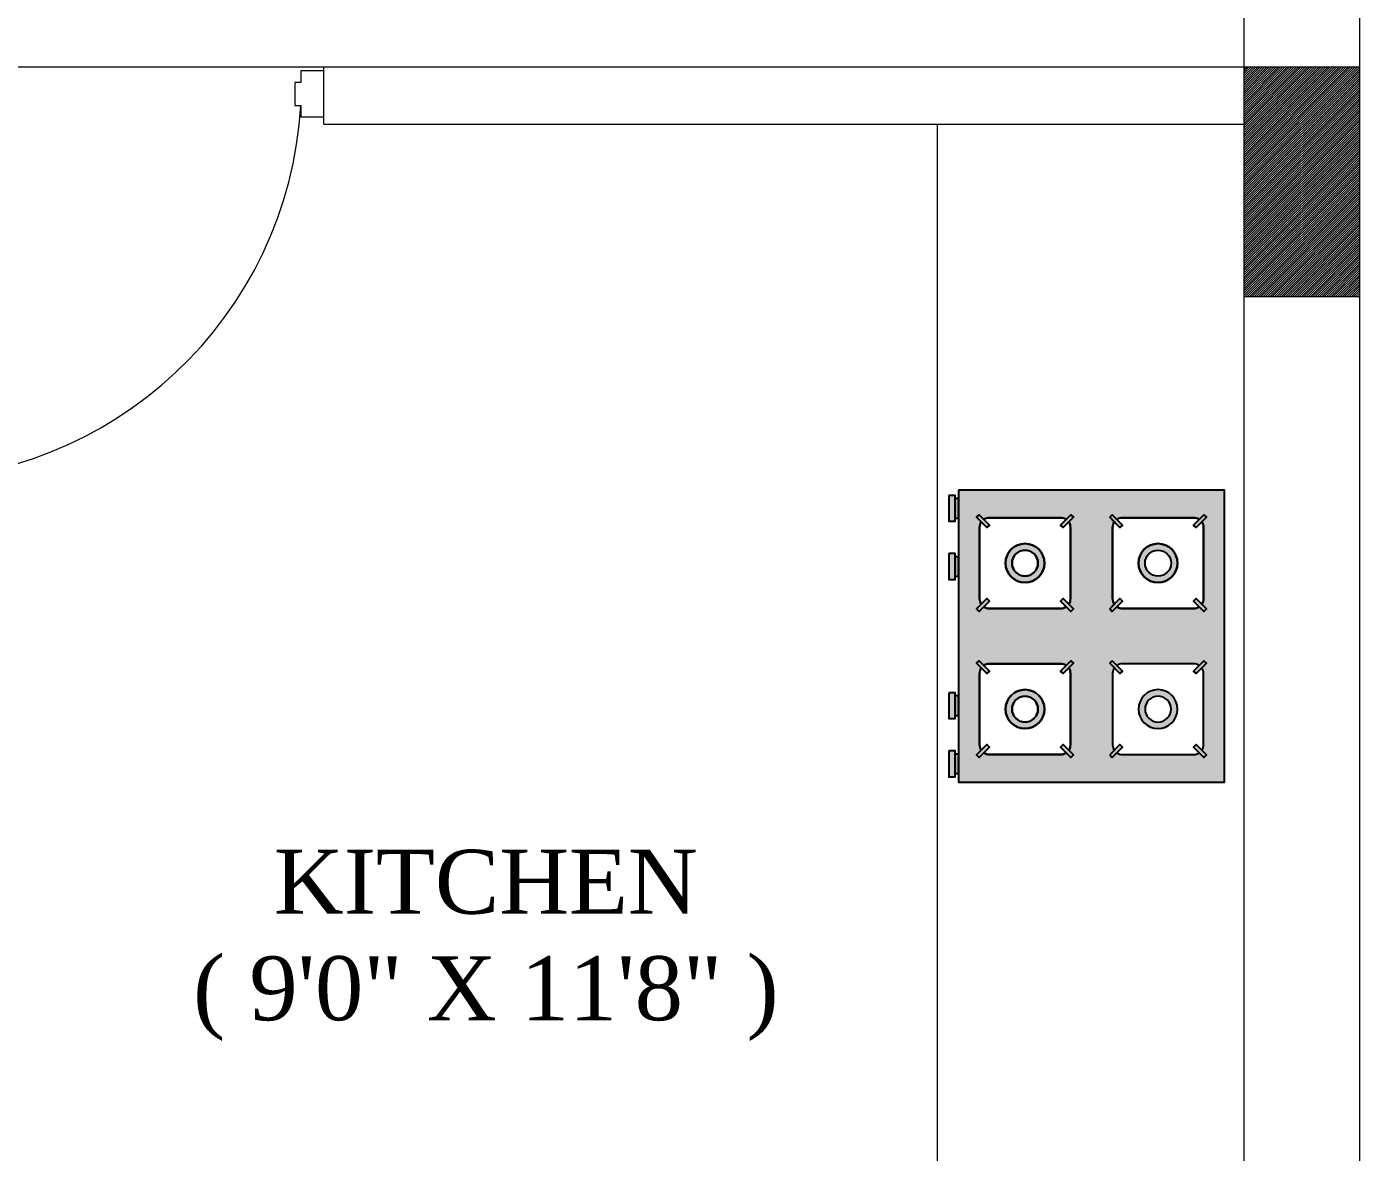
# Model space of a CAD drawing. Header units: inches. Extents: x 1245525 to 1246078, y 695303 to 695971.
# Drawn here: x 1245801.7 to 1245905.9, y 695494 to 695582 of the extents above; entities that cross this region are included whole.
import ezdxf

# ---------------------------------------------------------------- set-up
doc = ezdxf.new("R2010")
doc.units = ezdxf.units.IN
doc.header["$LTSCALE"] = 5
doc.header["$MEASUREMENT"] = 0
doc.layers.get('0').update_dxf_attribs({"lineweight": 18})
doc.layers.add('FACILITATION', color=44, linetype='Continuous')
doc.layers.add('OPEN', color=5, linetype='Continuous', lineweight=15)
doc.styles.add('text1', font='TEMPSITC.TTF', dxfattribs={"height": 7})

# ---------------------------------------------------------------- blocks, each defined once
blk = doc.blocks.new('D1')
for p, q in [((-3.249999999999943, 2.999999999999773), (-3.249999999999943, 35.5570181005246)), ((-3.249999999999943, 35.5570181005246), (-2.249999999999929, 35.55701810052454)), ((-2.249999999999943, 3), (-2.249999999999929, 35.55701810052454)), ((-2.249999999999943, 3), (-3.249999999999943, 2.999999999999773)), ((-2.249999999999943, 3), (-1.999999999999943, 3))]:
    blk.add_line(p, q)
for points in [[(-38.00000000000006, 3), (-38.00000000000006, 4), (-40, 4), (-40, 0), (-38.00000000000006, 0), (-38.00000000000006, 1), (-37.5, 1), (-37.5, 3)], [(-1.999999999999943, 3), (-1.999999999999943, 4), (0, 4), (0, 0), (-1.999999999999943, 0), (-1.999999999999943, 1), (-2.5, 1), (-2.5, 3)]]:
    blk.add_lwpolyline(points, close=True)
blk.add_arc((-3.5, 0.9999999999997726), 34.55792239125502, 89.58550546941146, 176.6822188316648)
blk = doc.blocks.new('stove')
at = {"layer": 'FACILITATION'}
h = blk.add_hatch(color=254, dxfattribs=at)
h.set_gradient(color1=(214, 214, 194), color2=(230, 233, 255), tint=1, name='HEMISPHERICAL')
h.paths.add_polyline_path([(-98.75932192417845, 288.9210293637043), (-99.27963144798791, 288.9210293637044), (-99.27963144798791, 288.3499579351329), (-98.75932192417845, 288.3499579351329)])
h.paths.add_polyline_path([(-98.88939930513088, 288.581559125609), (-98.81960168608306, 288.581559125609, -0.1505895958102702), (-98.80888686346756, 288.57825716468), (-98.7998181443748, 288.5873258837729), (-98.79479921363368, 288.5823069530318), (-98.80386793272622, 288.5732382339391, -0.1505895958027453), (-98.80056597179738, 288.5625234113239), (-98.80056597179738, 288.4927257922758), (-98.80056597179738, 288.4229281732282, -0.1505895958103899), (-98.80386793272622, 288.4122133506127), (-98.7947992136337, 288.4031446315197), (-98.79981814437478, 288.3981257007788), (-98.80888686346756, 288.4071944198716, -0.150589595808177), (-98.8196016860829, 288.4038924589426), (-98.88939930513088, 288.4038924589426), (-98.95919692417844, 288.4038924589426, -0.1505895958102786), (-98.96991174679371, 288.4071944198716), (-98.97898046588669, 288.3981257007788), (-98.98399939662755, 288.4031446315198), (-98.97493067753483, 288.4122133506127, -0.1505895958134338), (-98.97823263846414, 288.4229281732285), (-98.97823263846414, 288.4927257922758), (-98.97823263846414, 288.5625234113234, -0.1505895958103899), (-98.97493067753483, 288.5732382339391), (-98.98399939662758, 288.5823069530318), (-98.97898046588669, 288.587325883773), (-98.96991174679371, 288.57825716468, -0.1505895958096977), (-98.95919692417849, 288.581559125609)], flags=16)
h.paths.add_polyline_path([(-98.95919692417844, 288.6894281732282, -0.1505895958126578), (-98.96991174679385, 288.6927301341574), (-98.97898046588674, 288.6836614150645), (-98.9839993966276, 288.6886803458054), (-98.97493067753473, 288.6977490648983, -0.150589595816136), (-98.97823263846414, 288.7084638875142), (-98.97823263846414, 288.7782615065615), (-98.97823263846414, 288.848059125609, -0.1505895958103836), (-98.97493067753483, 288.8587739482248), (-98.98399939662758, 288.8678426673175), (-98.97898046588669, 288.8728615980586), (-98.96991174679373, 288.8637928789657, -0.1505895958096977), (-98.9591969241785, 288.8670948398947), (-98.88939930513088, 288.8670948398947), (-98.81960168608306, 288.8670948398947, -0.1505895958104694), (-98.80888686346755, 288.8637928789657), (-98.79981814437487, 288.8728615980586), (-98.7947992136337, 288.8678426673175), (-98.80386793272626, 288.8587739482248, -0.1505895958029217), (-98.80056597179738, 288.8480591256097), (-98.80056597179738, 288.7782615065615), (-98.80056597179738, 288.7084638875139, -0.1505895958139669), (-98.80386793272635, 288.6977490648982), (-98.79479921363371, 288.6886803458054), (-98.79981814437481, 288.6836614150646), (-98.80888686346741, 288.6927301341573, -0.1505895958095512), (-98.81960168608283, 288.6894281732282), (-98.88939930513088, 288.6894281732282)], flags=16)
h.paths.add_polyline_path([(-98.95879868634633, 288.5671441042326), (-98.9638176170872, 288.5621251734915), (-98.98399939662761, 288.5823069530319), (-98.97898046588674, 288.587325883773)], flags=16)
h.paths.add_polyline_path([(-98.88939930513088, 288.5307972208471, -0.4142135623731839), (-98.85132787655928, 288.4927257922758, -0.4142135623731839), (-98.88939930513088, 288.4546543637044, -0.414213562373184), (-98.92747073370224, 288.4927257922758, -0.414213562373184)], flags=0)
h.paths.add_polyline_path([(-98.92747073370224, 288.7782615065615, -0.414213562373184), (-98.88939930513088, 288.8163329351328, -0.4142135623730951), (-98.85132787655928, 288.7782615065615, -0.4142135623731839), (-98.88939930513088, 288.7401900779901, -0.414213562373095)], flags=0)
h.paths.add_polyline_path([(-98.86401835274981, 288.4927257922758, -0.4142135623730951), (-98.88939930513088, 288.4673448398947, -0.4142135623732282), (-98.91478025751171, 288.4927257922758, -0.4142135623730951), (-98.88939930513088, 288.5181067446566, -0.4142135623732283)], flags=0)
h.paths.add_polyline_path([(-98.91478025751171, 288.7782615065615, -0.4142135623732283), (-98.88939930513088, 288.8036424589425, -0.4142135623730951), (-98.86401835274981, 288.7782615065615, -0.4142135623732283), (-98.88939930513088, 288.7528805541806, -0.4142135623730949)], flags=0)
h.paths.add_polyline_path([(-98.8199999239152, 288.5671441042325), (-98.79981814437484, 288.5873258837731), (-98.79479921363367, 288.5823069530318), (-98.81498099317385, 288.5621251734915)], flags=16)
h.paths.add_polyline_path([(-99.05495397553824, 288.5823069530319), (-99.06402269463106, 288.5732382339391, -0.15058959581038), (-99.06072073370224, 288.5625234113234), (-99.06072073370224, 288.4927257922758), (-99.06072073370224, 288.4229281732282, -0.1505895958103836), (-99.06402269463106, 288.4122133506127), (-99.05495397553834, 288.4031446315198), (-99.05997290627968, 288.3981257007788), (-99.0690416253722, 288.4071944198716, -0.1505895958102703), (-99.07975644798792, 288.4038924589426), (-99.1495540670355, 288.4038924589426), (-99.21935168608307, 288.4038924589426, -0.1505895958102786), (-99.23006650869833, 288.4071944198716), (-99.23913522779155, 288.3981257007788), (-99.24415415853245, 288.4031446315198), (-99.23508543943969, 288.4122133506127, -0.15058959581038), (-99.23838740036898, 288.4229281732282), (-99.23838740036898, 288.4927257922758), (-99.23838740036898, 288.5625234113234, -0.1505895958103835), (-99.23508543943969, 288.5732382339391), (-99.24415415853244, 288.5823069530318), (-99.23913522779154, 288.587325883773), (-99.23006650869833, 288.57825716468, -0.1505895958102702), (-99.21935168608307, 288.581559125609), (-99.1495540670355, 288.581559125609), (-99.07975644798792, 288.581559125609, -0.1505895958102786), (-99.0690416253722, 288.57825716468), (-99.05997290627921, 288.587325883773)], flags=16)
h.paths.add_polyline_path([(-99.05495397553833, 288.5823069530318), (-99.0751357550787, 288.5621251734916), (-99.08015468581983, 288.5671441042326), (-99.0599729062797, 288.587325883773)], flags=0)
h.paths.add_polyline_path([(-99.0549539755383, 288.6886803458055), (-99.05997290627967, 288.6836614150645), (-99.0690416253722, 288.6927301341573, -0.1505895958102703), (-99.07975644798792, 288.6894281732282), (-99.1495540670355, 288.6894281732282), (-99.21935168608307, 288.6894281732282, -0.1505895958102703), (-99.23006650869833, 288.6927301341573), (-99.23913522779155, 288.6836614150645), (-99.24415415853247, 288.6886803458054), (-99.23508543943969, 288.6977490648984, -0.15058959581038), (-99.23838740036898, 288.7084638875139), (-99.23838740036898, 288.7782615065615), (-99.23838740036898, 288.848059125609, -0.1505895958104814), (-99.23508543943969, 288.8587739482248), (-99.24415415853241, 288.8678426673175), (-99.23913522779152, 288.8728615980586), (-99.23006650869833, 288.8637928789657, -0.1505895958102766), (-99.21935168608307, 288.8670948398947), (-99.1495540670355, 288.8670948398947), (-99.07975644798792, 288.8670948398947, -0.1505895958102786), (-99.0690416253722, 288.8637928789657), (-99.05997290627967, 288.8728615980587), (-99.05495397553831, 288.8678426673175), (-99.06402269463106, 288.8587739482248, -0.15058959581038), (-99.06072073370224, 288.848059125609), (-99.06072073370224, 288.7782615065615), (-99.06072073370224, 288.7084638875139, -0.1505895958103899), (-99.06402269463106, 288.6977490648984)], flags=16)
h.paths.add_polyline_path([(-99.0549539755383, 288.6886803458055), (-99.05997290627964, 288.6836614150645), (-99.08015468581961, 288.7038431946049), (-99.0751357550787, 288.7088621253458)], flags=0)
h.paths.add_polyline_path([(-98.96381761708722, 288.4233264110601), (-98.9587986863463, 288.4183074803192), (-98.97898046588672, 288.3981257007788), (-98.98399939662758, 288.4031446315197)], flags=0)
h.paths.add_polyline_path([(-99.11148263846412, 288.4927257922758, -0.414213562373184), (-99.1495540670355, 288.4546543637044, -0.414213562373184), (-99.18762549560685, 288.4927257922758, -0.4142135623731835), (-99.1495540670355, 288.5307972208471, -0.414213562373184)], flags=0)
h.paths.add_polyline_path([(-99.1495540670355, 288.7401900779901, -0.414213562373184), (-99.18762549560685, 288.7782615065615, -0.4142135623731835), (-99.1495540670355, 288.8163329351328, -0.414213562373184), (-99.11148263846412, 288.7782615065615, -0.414213562373184)], flags=0)
h.paths.add_polyline_path([(-98.81498099317378, 288.42332641106), (-98.7947992136337, 288.4031446315198), (-98.79981814437483, 288.3981257007788), (-98.81999992391518, 288.4183074803192)], flags=0)
h.paths.add_polyline_path([(-99.12417311465467, 288.4927257922758, -0.4142135623732283), (-99.1495540670355, 288.4673448398947, -0.4142135623732284), (-99.17493501941655, 288.4927257922758, -0.4142135623732282), (-99.1495540670355, 288.5181067446566, -0.4142135623732283)], flags=0)
h.paths.add_polyline_path([(-99.1495540670355, 288.7528805541806, -0.4142135623732283), (-99.17493501941655, 288.7782615065615, -0.4142135623732282), (-99.1495540670355, 288.8036424589425, -0.4142135623732283), (-99.12417311465467, 288.7782615065615, -0.4142135623732283)], flags=0)
h.paths.add_polyline_path([(-99.07513575507868, 288.4233264110601), (-99.05495397553831, 288.4031446315198), (-99.05997290627967, 288.3981257007789), (-99.08015468581956, 288.4183074803192)], flags=0)
h.paths.add_polyline_path([(-99.07513575507878, 288.8476608877772), (-99.08015468581955, 288.8526798185183), (-99.05997290627965, 288.8728615980586), (-99.0549539755383, 288.8678426673175)], flags=0)
h.paths.add_polyline_path([(-99.21895344825109, 288.5671441042326), (-99.22397237899204, 288.5621251734914), (-99.24415415853245, 288.5823069530318), (-99.23913522779156, 288.587325883773)], flags=0)
h.paths.add_polyline_path([(-99.21895344825113, 288.7038431946049), (-99.23913522779155, 288.6836614150645), (-99.24415415853247, 288.6886803458055), (-99.22397237899202, 288.7088621253457)], flags=16)
h.paths.add_polyline_path([(-99.21895344825089, 288.4183074803196), (-99.23913522779151, 288.3981257007788), (-99.24415415853245, 288.4031446315198), (-99.22397237899209, 288.4233264110601)], flags=16)
h.paths.add_polyline_path([(-99.21895344825113, 288.8526798185182), (-99.22397237899206, 288.8476608877771), (-99.24415415853245, 288.8678426673176), (-99.23913522779154, 288.8728615980586)], flags=0)
h = blk.add_hatch(color=7, dxfattribs=at)
h.paths.add_polyline_path([(-99.29866716227359, 288.3602689470377), (-99.28597668608306, 288.3602689470377), (-99.28597668608305, 288.4110308517996), (-99.2986671622736, 288.4110308517996)])
h.paths.add_polyline_path([(-99.29866716227359, 288.4740711810587), (-99.28597668608306, 288.4740711810587), (-99.28597668608305, 288.5248330858205), (-99.2986671622736, 288.5248330858206)])
h.paths.add_polyline_path([(-99.28597668608305, 288.7969161177787), (-99.2986671622736, 288.7969161177788), (-99.29866716227359, 288.7461542130169), (-99.28597668608306, 288.746154213017)])
h.paths.add_polyline_path([(-99.28597668608306, 288.9107183517996), (-99.29866716227359, 288.9107183517995), (-99.2986671622736, 288.8599564470377), (-99.28597668608305, 288.8599564470376)])
h = blk.add_hatch(color=7, dxfattribs=at)
h.paths.add_polyline_path([(-99.05495397553831, 288.8678426673175), (-99.05997290627967, 288.8728615980587), (-99.0690416253722, 288.8637928789657), (-99.08015468581958, 288.8526798185183), (-99.07513575507868, 288.8476608877772), (-99.06402269463106, 288.8587739482248)])
h.paths.add_polyline_path([(-99.07513575507872, 288.7088621253458), (-99.08015468581961, 288.7038431946049), (-99.0690416253722, 288.6927301341573), (-99.05997290627963, 288.6836614150645), (-99.05495397553833, 288.6886803458055), (-99.06402269463106, 288.6977490648984)])
h.paths.add_polyline_path([(-99.23508543943969, 288.6977490648984), (-99.24415415853247, 288.6886803458054), (-99.23913522779154, 288.6836614150645), (-99.23006650869833, 288.6927301341573), (-99.21895344825116, 288.7038431946049), (-99.22397237899206, 288.7088621253458)])
h.paths.add_polyline_path([(-99.22397237899207, 288.8476608877772), (-99.21895344825114, 288.8526798185183), (-99.23006650869833, 288.8637928789657), (-99.23913522779154, 288.8728615980586), (-99.24415415853242, 288.8678426673175), (-99.23508543943969, 288.8587739482248)])
h = blk.add_hatch(color=7, dxfattribs=at)
h.paths.add_polyline_path([(-98.79479921363348, 288.8678426673175), (-98.79981814437481, 288.8728615980586), (-98.80888686346734, 288.8637928789657), (-98.81999992391472, 288.8526798185183), (-98.81498099317382, 288.8476608877772), (-98.8038679327262, 288.8587739482248)])
h.paths.add_polyline_path([(-98.81498099317385, 288.7088621253458), (-98.81999992391475, 288.7038431946049), (-98.80888686346734, 288.6927301341573), (-98.79981814437477, 288.6836614150645), (-98.79479921363347, 288.6886803458055), (-98.8038679327262, 288.6977490648984)])
h.paths.add_polyline_path([(-98.95879868634631, 288.7038431946049), (-98.9638176170872, 288.7088621253458), (-98.97493067753483, 288.6977490648984), (-98.98399939662761, 288.6886803458054), (-98.97898046588668, 288.6836614150645), (-98.96991174679347, 288.6927301341573)])
h.paths.add_polyline_path([(-98.96991174679347, 288.8637928789657), (-98.97898046588668, 288.8728615980586), (-98.98399939662757, 288.8678426673175), (-98.97493067753483, 288.8587739482248), (-98.96381761708717, 288.8476608877772), (-98.9587986863463, 288.8526798185183)])
h = blk.add_hatch(color=171, dxfattribs=at)
h.set_gradient(color1=(116, 87, 244), one_color=1, tint=1, name='SPHERICAL')
h.paths.add_polyline_path([(-99.1495540670355, 288.8163329351328, 0.4142135623731835), (-99.18762549560685, 288.7782615065615, 0.414213562373184), (-99.1495540670355, 288.7401900779901, 0.414213562373184), (-99.11148263846412, 288.7782615065615, 0.414213562373184)])
h.paths.add_polyline_path([(-99.12417311465467, 288.7782615065615, -0.4142135623732283), (-99.1495540670355, 288.7528805541806, -0.4142135623732283), (-99.17493501941655, 288.7782615065615, -0.4142135623732282), (-99.1495540670355, 288.8036424589425, -0.4142135623732283)], flags=16)
h = blk.add_hatch(color=171, dxfattribs=at)
h.set_gradient(color1=(116, 87, 244), one_color=1, tint=1, name='SPHERICAL')
h.paths.add_polyline_path([(-98.85132787655928, 288.7782615065615, 0.4142135623730951), (-98.88939930513088, 288.8163329351328, 0.414213562373184), (-98.92747073370224, 288.7782615065615, 0.414213562373095), (-98.88939930513088, 288.7401900779901, 0.4142135623731839)])
h.paths.add_polyline_path([(-98.88939930513088, 288.7528805541806, -0.4142135623730949), (-98.91478025751171, 288.7782615065615, -0.4142135623732283), (-98.88939930513088, 288.8036424589425, -0.4142135623730951), (-98.86401835274981, 288.7782615065615, -0.4142135623732283)], flags=16)
h = blk.add_hatch(color=7, dxfattribs=at)
h.paths.add_polyline_path([(-99.05997290627965, 288.6836614150645), (-99.0549539755383, 288.6886803458055), (-99.06402269463106, 288.6977490648984), (-99.07513575507869, 288.7088621253458), (-99.0801546858196, 288.7038431946049), (-99.0690416253722, 288.6927301341573)])
h.paths.add_polyline_path([(-99.23913522779154, 288.6836614150646), (-99.23006650869833, 288.6927301341573), (-99.21895344825116, 288.7038431946049), (-99.22397237899206, 288.7088621253458), (-99.23508543943969, 288.6977490648984), (-99.24415415853247, 288.6886803458054)])
h = blk.add_hatch(color=7, dxfattribs=at)
h.paths.add_polyline_path([(-99.05495397553834, 288.5823069530318), (-99.05997290627967, 288.587325883773), (-99.0690416253722, 288.57825716468), (-99.08015468581958, 288.5671441042326), (-99.07513575507868, 288.5621251734915), (-99.06402269463106, 288.5732382339391)])
h.paths.add_polyline_path([(-99.0751357550787, 288.4233264110601), (-99.08015468581961, 288.4183074803192), (-99.0690416253722, 288.4071944198716), (-99.05997290627963, 288.3981257007788), (-99.05495397553833, 288.4031446315198), (-99.06402269463106, 288.4122133506127)])
h.paths.add_polyline_path([(-99.21895344825117, 288.4183074803192), (-99.22397237899206, 288.4233264110601), (-99.23508543943969, 288.4122133506127), (-99.24415415853247, 288.4031446315198), (-99.23913522779154, 288.3981257007788), (-99.23006650869833, 288.4071944198716)])
h.paths.add_polyline_path([(-99.23006650869833, 288.57825716468), (-99.23913522779154, 288.587325883773), (-99.24415415853242, 288.5823069530318), (-99.23508543943969, 288.5732382339391), (-99.22397237899203, 288.5621251734915), (-99.21895344825116, 288.5671441042326)])
h = blk.add_hatch(color=7, dxfattribs=at)
h.paths.add_polyline_path([(-98.79479921363348, 288.5823069530318), (-98.79981814437481, 288.587325883773), (-98.80888686346734, 288.57825716468), (-98.81999992391472, 288.5671441042326), (-98.81498099317382, 288.5621251734915), (-98.8038679327262, 288.5732382339391)])
h.paths.add_polyline_path([(-98.81498099317385, 288.4233264110601), (-98.81999992391475, 288.4183074803192), (-98.80888686346734, 288.4071944198716), (-98.79981814437477, 288.3981257007788), (-98.79479921363347, 288.4031446315198), (-98.8038679327262, 288.4122133506127)])
h.paths.add_polyline_path([(-98.95879868634631, 288.4183074803192), (-98.9638176170872, 288.4233264110601), (-98.97493067753483, 288.4122133506127), (-98.98399939662761, 288.4031446315198), (-98.97898046588668, 288.3981257007788), (-98.96991174679347, 288.4071944198716)])
h.paths.add_polyline_path([(-98.96991174679347, 288.57825716468), (-98.97898046588668, 288.587325883773), (-98.98399939662757, 288.5823069530318), (-98.97493067753483, 288.5732382339391), (-98.96381761708717, 288.5621251734915), (-98.9587986863463, 288.5671441042326)])
h = blk.add_hatch(color=171, dxfattribs=at)
h.set_gradient(color1=(116, 87, 244), one_color=1, tint=1, name='SPHERICAL')
h.paths.add_polyline_path([(-99.11148263846412, 288.4927257922758, 0.414213562373184), (-99.1495540670355, 288.5307972208471, 0.4142135623731835), (-99.18762549560685, 288.4927257922758, 0.414213562373184), (-99.1495540670355, 288.4546543637044, 0.414213562373184)])
h.paths.add_polyline_path([(-99.1495540670355, 288.4673448398947, -0.4142135623732284), (-99.17493501941655, 288.4927257922758, -0.4142135623732282), (-99.1495540670355, 288.5181067446566, -0.4142135623732283), (-99.12417311465467, 288.4927257922758, -0.4142135623732283)], flags=16)
h = blk.add_hatch(color=171, dxfattribs=at)
h.set_gradient(color1=(116, 87, 244), one_color=1, tint=1, name='SPHERICAL')
h.paths.add_polyline_path([(-98.88939930513088, 288.5307972208471, 0.414213562373184), (-98.92747073370224, 288.4927257922758, 0.414213562373184), (-98.88939930513088, 288.4546543637044, 0.4142135623731839), (-98.85132787655928, 288.4927257922758, 0.4142135623731839)])
h.paths.add_polyline_path([(-98.86401835274981, 288.4927257922758, -0.4142135623730951), (-98.88939930513088, 288.4673448398947, -0.4142135623732282), (-98.91478025751171, 288.4927257922758, -0.4142135623730951), (-98.88939930513088, 288.5181067446566, -0.4142135623732283)], flags=16)
for points in [[(-99.27963144798791, 288.3499579351328), (-99.27963144798791, 288.9210293637044), (-98.75932192417845, 288.9210293637044), (-98.75932192417845, 288.3499579351328)], [(-99.2986671622736, 288.8599564470377), (-99.2986671622736, 288.9107183517996), (-99.28597668608306, 288.9107183517996), (-99.28597668608306, 288.8599564470377)], [(-99.28597668608306, 288.8663016851328), (-99.28597668608306, 288.9043731137044), (-99.27963144798791, 288.9043731137044), (-99.27963144798791, 288.8663016851328)], [(-99.24415415853244, 288.8678426673175), (-99.23913522779155, 288.8728615980586), (-99.21895344825117, 288.8526798185183), (-99.22397237899206, 288.8476608877772)], [(-99.07513575507869, 288.8476608877772), (-99.08015468581958, 288.8526798185183), (-99.05997290627967, 288.8728615980586), (-99.05495397553831, 288.8678426673175)], [(-98.9839993966276, 288.8678426673175), (-98.9789804658867, 288.8728615980586), (-98.95879868634633, 288.8526798185183), (-98.96381761708722, 288.8476608877772)], [(-98.81498099317383, 288.8476608877772), (-98.81999992391472, 288.8526798185183), (-98.79981814437481, 288.8728615980586), (-98.7947992136337, 288.8678426673175)], [(-99.2986671622736, 288.7461542130169), (-99.2986671622736, 288.7969161177788), (-99.28597668608306, 288.7969161177788), (-99.28597668608306, 288.7461542130169)], [(-99.28597668608306, 288.752499451112), (-99.28597668608306, 288.7905708796836), (-99.27963144798791, 288.7905708796836), (-99.27963144798791, 288.752499451112)], [(-99.23913522779155, 288.6836614150645), (-99.24415415853244, 288.6886803458054), (-99.22397237899206, 288.7088621253458), (-99.21895344825117, 288.7038431946049)], [(-99.08015468581958, 288.7038431946049), (-99.07513575507869, 288.7088621253458), (-99.05495397553831, 288.6886803458054), (-99.05997290627967, 288.6836614150645)], [(-98.9789804658867, 288.6836614150645), (-98.9839993966276, 288.6886803458054), (-98.96381761708722, 288.7088621253458), (-98.95879868634633, 288.7038431946049)], [(-98.81999992391472, 288.7038431946049), (-98.81498099317383, 288.7088621253458), (-98.7947992136337, 288.6886803458054), (-98.79981814437481, 288.6836614150645)], [(-99.24415415853244, 288.5823069530318), (-99.23913522779155, 288.587325883773), (-99.21895344825117, 288.5671441042326), (-99.22397237899206, 288.5621251734915)], [(-99.07513575507869, 288.5621251734915), (-99.0801546858198, 288.5671441042326), (-99.05997290627967, 288.587325883773), (-99.05495397553831, 288.5823069530318)], [(-98.9839993966276, 288.5823069530318), (-98.9789804658867, 288.587325883773), (-98.95879868634633, 288.5671441042326), (-98.96381761708722, 288.5621251734915)], [(-98.81498099317383, 288.5621251734915), (-98.81999992391519, 288.5671441042326), (-98.79981814437481, 288.587325883773), (-98.7947992136337, 288.5823069530318)], [(-99.2986671622736, 288.4740711810587), (-99.2986671622736, 288.5248330858206), (-99.28597668608306, 288.5248330858206), (-99.28597668608306, 288.4740711810587)], [(-99.28597668608306, 288.4804164191539), (-99.28597668608306, 288.5184878477252), (-99.27963144798791, 288.5184878477252), (-99.27963144798791, 288.4804164191539)], [(-99.23913522779155, 288.3981257007788), (-99.24415415853244, 288.4031446315198), (-99.22397237899206, 288.4233264110601), (-99.21895344825117, 288.4183074803192)], [(-99.08015468581958, 288.4183074803192), (-99.07513575507869, 288.4233264110601), (-99.05495397553831, 288.4031446315198), (-99.05997290627967, 288.3981257007788)], [(-98.9789804658867, 288.3981257007788), (-98.9839993966276, 288.4031446315198), (-98.96381761708722, 288.4233264110601), (-98.95879868634633, 288.4183074803192)], [(-98.81999992391519, 288.4183074803192), (-98.81498099317383, 288.4233264110601), (-98.7947992136337, 288.4031446315198), (-98.79981814437481, 288.3981257007788)], [(-99.2986671622736, 288.3602689470377), (-99.2986671622736, 288.4110308517996), (-99.28597668608306, 288.4110308517996), (-99.28597668608306, 288.3602689470377)], [(-99.28597668608306, 288.3666141851328), (-99.28597668608306, 288.4046856137044), (-99.27963144798791, 288.4046856137044), (-99.27963144798791, 288.3666141851328)]]:
    blk.add_lwpolyline(points, close=True, dxfattribs=at)
for points in [[(-99.06072073370224, 288.7782615065615), (-99.06072073370224, 288.848059125609, 0.15058959581038), (-99.06402269463106, 288.8587739482248), (-99.05495397553831, 288.8678426673175), (-99.05997290627967, 288.8728615980586), (-99.0690416253722, 288.8637928789657, 0.1505895958102786), (-99.07975644798792, 288.8670948398947), (-99.1495540670355, 288.8670948398947), (-99.21935168608307, 288.8670948398947, 0.1505895958102786), (-99.23006650869833, 288.8637928789657), (-99.23913522779155, 288.8728615980586), (-99.24415415853244, 288.8678426673175), (-99.23508543943969, 288.8587739482248, 0.1505895958104813), (-99.23838740036898, 288.848059125609), (-99.23838740036898, 288.7782615065615), (-99.23838740036898, 288.7084638875139, 0.15058959581038), (-99.23508543943969, 288.6977490648984), (-99.24415415853244, 288.6886803458054), (-99.23913522779155, 288.6836614150645), (-99.23006650869833, 288.6927301341573, 0.1505895958102011), (-99.21935168608307, 288.6894281732282), (-99.1495540670355, 288.6894281732282), (-99.07975644798792, 288.6894281732282, 0.1505895958102786), (-99.0690416253722, 288.6927301341573), (-99.05997290627967, 288.6836614150645), (-99.05495397553831, 288.6886803458054), (-99.06402269463106, 288.6977490648984, 0.15058959581038), (-99.06072073370224, 288.7084638875139)], [(-99.1495540670355, 288.6894281732282), (-99.21935168608307, 288.6894281732282, -0.1505895958102703), (-99.23006650869833, 288.6927301341573), (-99.21895344825117, 288.7038431946049), (-99.22397237899206, 288.7088621253458), (-99.23508543943969, 288.6977490648984, -0.1505895958103837), (-99.23838740036898, 288.7084638875139), (-99.23838740036898, 288.7782615065615), (-99.23838740036898, 288.848059125609, -0.1505895958103898), (-99.23508543943969, 288.8587739482248), (-99.22397237899206, 288.8476608877772), (-99.21895344825117, 288.8526798185183), (-99.23006650869833, 288.8637928789657, -0.1505895958102766), (-99.21935168608307, 288.8670948398947), (-99.1495540670355, 288.8670948398947), (-99.07975644798792, 288.8670948398947, -0.1505895958102703), (-99.0690416253722, 288.8637928789657), (-99.08015468581958, 288.8526798185183), (-99.07513575507869, 288.8476608877772), (-99.06402269463106, 288.8587739482248, -0.1505895958103836), (-99.06072073370224, 288.848059125609), (-99.06072073370224, 288.7782615065615), (-99.06072073370224, 288.7084638875139, -0.1505895958103899), (-99.06402269463106, 288.6977490648984), (-99.07513575507869, 288.7088621253458), (-99.08015468581958, 288.7038431946049), (-99.0690416253722, 288.6927301341573, -0.1505895958102703), (-99.07975644798792, 288.6894281732282)], [(-98.88939930513088, 288.6894281732282), (-98.95919692417844, 288.6894281732282, -0.1505895958102786), (-98.96991174679371, 288.6927301341573), (-98.95879868634633, 288.7038431946049), (-98.96381761708722, 288.7088621253458), (-98.97493067753483, 288.6977490648984, -0.15058959581038), (-98.97823263846414, 288.7084638875139), (-98.97823263846414, 288.7782615065615), (-98.97823263846414, 288.848059125609, -0.15058959581038), (-98.97493067753483, 288.8587739482248), (-98.96381761708722, 288.8476608877772), (-98.95879868634633, 288.8526798185183), (-98.96991174679371, 288.8637928789657, -0.1505895958102786), (-98.95919692417844, 288.8670948398947), (-98.88939930513088, 288.8670948398947), (-98.81960168608306, 288.8670948398947, -0.1505895958102786), (-98.80888686346756, 288.8637928789657), (-98.81999992391472, 288.8526798185183), (-98.81498099317383, 288.8476608877772), (-98.80386793272622, 288.8587739482248, -0.15058959581038), (-98.80056597179738, 288.848059125609), (-98.80056597179738, 288.7782615065615), (-98.80056597179738, 288.7084638875139, -0.15058959581038), (-98.80386793272622, 288.6977490648984), (-98.81498099317383, 288.7088621253458), (-98.81999992391472, 288.7038431946049), (-98.80888686346756, 288.6927301341573, -0.1505895958102786), (-98.81960168608306, 288.6894281732282)], [(-98.95919692417844, 288.6894281732282, -0.1505895958102704), (-98.96991174679371, 288.6927301341573), (-98.95879868634633, 288.7038431946049), (-98.96381761708722, 288.7088621253458), (-98.97493067753483, 288.6977490648984, -0.1505895958103899), (-98.97823263846414, 288.7084638875139), (-98.97823263846414, 288.7782615065615), (-98.97823263846414, 288.848059125609, -0.1505895958103836), (-98.97493067753483, 288.8587739482248), (-98.96381761708722, 288.8476608877772), (-98.95879868634633, 288.8526798185183), (-98.96991174679371, 288.8637928789657, -0.1505895958102703), (-98.95919692417844, 288.8670948398947), (-98.88939930513088, 288.8670948398947), (-98.81960168608306, 288.8670948398947, -0.1505895958102766), (-98.80888686346756, 288.8637928789657), (-98.81999992391472, 288.8526798185183), (-98.81498099317383, 288.8476608877772), (-98.80386793272622, 288.8587739482248, -0.1505895958103899), (-98.80056597179738, 288.848059125609), (-98.80056597179738, 288.7782615065615), (-98.80056597179738, 288.7084638875139, -0.1505895958103836), (-98.80386793272622, 288.6977490648984), (-98.81498099317383, 288.7088621253458), (-98.81999992391472, 288.7038431946049), (-98.80888686346756, 288.6927301341573, -0.1505895958102703), (-98.81960168608306, 288.6894281732282), (-98.88939930513088, 288.6894281732282)], [(-99.11148263846412, 288.7782615065615, 0.4142135623731839), (-99.1495540670355, 288.8163329351328, 0.4142135623730949), (-99.18762549560685, 288.7782615065615, 0.4142135623731839), (-99.1495540670355, 288.7401900779901, 0.4142135623730951)], [(-99.1495540670355, 288.7401900779901, -0.4142135623730951), (-99.18762549560685, 288.7782615065615, -0.4142135623731837), (-99.1495540670355, 288.8163329351328, -0.4142135623730951), (-99.11148263846412, 288.7782615065615, -0.4142135623731839)], [(-98.92747073370224, 288.7782615065615, -0.4142135623731839), (-98.88939930513088, 288.8163329351328, -0.4142135623730951), (-98.85132787655928, 288.7782615065615, -0.4142135623731839), (-98.88939930513088, 288.7401900779901, -0.4142135623730951)], [(-98.92747073370224, 288.7782615065615, -0.4142135623731839), (-98.88939930513088, 288.8163329351328, -0.4142135623730951), (-98.85132787655928, 288.7782615065615, -0.4142135623731839), (-98.88939930513088, 288.7401900779901, -0.4142135623730951)], [(-99.12417311465467, 288.7782615065615, 0.4142135623732283), (-99.1495540670355, 288.8036424589425, 0.414213562373095), (-99.17493501941655, 288.7782615065615, 0.4142135623732283), (-99.1495540670355, 288.7528805541806, 0.4142135623730951)], [(-99.17493501941655, 288.7782615065615, -0.4142135623732282), (-99.1495540670355, 288.8036424589425, -0.4142135623730951), (-99.12417311465467, 288.7782615065615, -0.4142135623732283), (-99.1495540670355, 288.7528805541806, -0.4142135623730951)], [(-98.91478025751171, 288.7782615065615, -0.4142135623732283), (-98.88939930513088, 288.8036424589425, -0.4142135623730951), (-98.86401835274981, 288.7782615065615, -0.4142135623732283), (-98.88939930513088, 288.7528805541806, -0.414213562373095)], [(-99.0599729062792, 288.587325883773), (-99.0690416253722, 288.57825716468, 0.1505895958102786), (-99.07975644798792, 288.581559125609), (-99.1495540670355, 288.581559125609), (-99.21935168608307, 288.581559125609, 0.1505895958102785), (-99.23006650869833, 288.57825716468), (-99.23913522779155, 288.587325883773), (-99.24415415853244, 288.5823069530318), (-99.23508543943969, 288.5732382339391, 0.1505895958103799), (-99.23838740036898, 288.5625234113234), (-99.23838740036898, 288.4927257922758), (-99.23838740036898, 288.4229281732282, 0.15058959581038), (-99.23508543943969, 288.4122133506127), (-99.24415415853244, 288.4031446315198), (-99.23913522779155, 288.3981257007788), (-99.23006650869833, 288.4071944198716, 0.1505895958102786), (-99.21935168608307, 288.4038924589426), (-99.1495540670355, 288.4038924589426), (-99.07975644798792, 288.4038924589426, 0.1505895958102786), (-99.0690416253722, 288.4071944198716), (-99.05997290627967, 288.3981257007788), (-99.05495397553831, 288.4031446315198), (-99.06402269463106, 288.4122133506127, 0.15058959581038), (-99.06072073370224, 288.4229281732282), (-99.06072073370224, 288.4927257922758), (-99.06072073370224, 288.5625234113234, 0.15058959581038), (-99.06402269463106, 288.5732382339391), (-99.05495397553831, 288.5823069530318)], [(-99.21935168608307, 288.4038924589426, -0.1505895958102766), (-99.23006650869833, 288.4071944198716), (-99.21895344825117, 288.4183074803192), (-99.22397237899206, 288.4233264110601), (-99.23508543943969, 288.4122133506127, -0.1505895958103899), (-99.23838740036898, 288.4229281732282), (-99.23838740036898, 288.4927257922758), (-99.23838740036898, 288.5625234113234, -0.1505895958103835), (-99.23508543943969, 288.5732382339391), (-99.22397237899206, 288.5621251734915), (-99.21895344825117, 288.5671441042326), (-99.23006650869833, 288.57825716468, -0.1505895958102702), (-99.21935168608307, 288.581559125609), (-99.1495540670355, 288.581559125609), (-99.07975644798792, 288.581559125609, -0.1505895958102703), (-99.0690416253722, 288.57825716468), (-99.08015468581958, 288.5671441042326), (-99.07513575507869, 288.5621251734915), (-99.06402269463106, 288.5732382339391, -0.1505895958103899), (-99.06072073370224, 288.5625234113234), (-99.06072073370224, 288.4927257922758), (-99.06072073370224, 288.4229281732282, -0.1505895958103836), (-99.06402269463106, 288.4122133506127), (-99.07513575507869, 288.4233264110601), (-99.08015468581958, 288.4183074803192), (-99.0690416253722, 288.4071944198716, -0.1505895958102703), (-99.07975644798792, 288.4038924589426), (-99.1495540670355, 288.4038924589426)], [(-98.88939930513088, 288.581559125609), (-98.95919692417844, 288.581559125609, 0.1505895958102786), (-98.96991174679371, 288.57825716468), (-98.9789804658867, 288.587325883773), (-98.9839993966276, 288.5823069530318), (-98.97493067753483, 288.5732382339391, 0.15058959581038), (-98.97823263846414, 288.5625234113234), (-98.97823263846414, 288.4927257922758), (-98.97823263846414, 288.4229281732282, 0.15058959581038), (-98.97493067753483, 288.4122133506127), (-98.9839993966276, 288.4031446315198), (-98.9789804658867, 288.3981257007788), (-98.96991174679371, 288.4071944198716, 0.1505895958102786), (-98.95919692417844, 288.4038924589426), (-98.88939930513088, 288.4038924589426), (-98.81960168608306, 288.4038924589426, 0.1505895958102786), (-98.80888686346756, 288.4071944198716), (-98.79981814437481, 288.3981257007788), (-98.7947992136337, 288.4031446315198), (-98.80386793272622, 288.4122133506127, 0.15058959581038), (-98.80056597179738, 288.4229281732282), (-98.80056597179738, 288.4927257922758), (-98.80056597179738, 288.5625234113234, 0.15058959581038), (-98.80386793272622, 288.5732382339391), (-98.7947992136337, 288.5823069530318), (-98.79981814437481, 288.587325883773), (-98.80888686346756, 288.57825716468, 0.150589595810201), (-98.81960168608306, 288.581559125609)], [(-98.88939930513088, 288.4038924589426), (-98.95919692417844, 288.4038924589426, -0.1505895958102703), (-98.96991174679371, 288.4071944198716), (-98.95879868634633, 288.4183074803192), (-98.96381761708722, 288.4233264110601), (-98.97493067753483, 288.4122133506127, -0.1505895958103836), (-98.97823263846414, 288.4229281732282), (-98.97823263846414, 288.4927257922758), (-98.97823263846414, 288.5625234113234, -0.1505895958103899), (-98.97493067753483, 288.5732382339391), (-98.96381761708722, 288.5621251734915), (-98.95879868634633, 288.5671441042326), (-98.96991174679371, 288.57825716468, -0.1505895958102703), (-98.95919692417844, 288.581559125609), (-98.88939930513088, 288.581559125609), (-98.81960168608306, 288.581559125609, -0.1505895958102702), (-98.80888686346756, 288.57825716468), (-98.81999992391519, 288.5671441042326), (-98.81498099317383, 288.5621251734915), (-98.80386793272622, 288.5732382339391, -0.1505895958103836), (-98.80056597179738, 288.5625234113234), (-98.80056597179738, 288.4927257922758), (-98.80056597179738, 288.4229281732282, -0.1505895958103899), (-98.80386793272622, 288.4122133506127), (-98.81498099317383, 288.4233264110601), (-98.81999992391472, 288.4183074803192), (-98.80888686346756, 288.4071944198716, -0.1505895958102766), (-98.81960168608306, 288.4038924589426)], [(-99.1495540670355, 288.5307972208471, 0.4142135623730949), (-99.18762549560685, 288.4927257922758, 0.4142135623731839), (-99.1495540670355, 288.4546543637044, 0.4142135623730951), (-99.11148263846412, 288.4927257922758, 0.4142135623731839)], [(-99.18762549560685, 288.4927257922758, -0.4142135623731837), (-99.1495540670355, 288.5307972208471, -0.4142135623730951), (-99.11148263846412, 288.4927257922758, -0.4142135623731839), (-99.1495540670355, 288.4546543637044, -0.4142135623730951)], [(-98.88939930513088, 288.5307972208471, 0.4142135623730951), (-98.92747073370224, 288.4927257922758, 0.4142135623731839), (-98.88939930513088, 288.4546543637044, 0.4142135623730951), (-98.85132787655928, 288.4927257922758, 0.4142135623731839)], [(-98.92747073370224, 288.4927257922758, -0.4142135623731839), (-98.88939930513088, 288.5307972208471, -0.4142135623730951), (-98.85132787655928, 288.4927257922758, -0.4142135623731839), (-98.88939930513088, 288.4546543637044, -0.4142135623730951)], [(-99.1495540670355, 288.5181067446566, 0.414213562373095), (-99.17493501941655, 288.4927257922758, 0.4142135623732283), (-99.1495540670355, 288.4673448398947, 0.4142135623730951), (-99.12417311465467, 288.4927257922758, 0.4142135623732283)], [(-99.1495540670355, 288.4673448398947, -0.4142135623730951), (-99.17493501941655, 288.4927257922758, -0.4142135623732282), (-99.1495540670355, 288.5181067446566, -0.4142135623730951), (-99.12417311465467, 288.4927257922758, -0.4142135623732283)], [(-98.88939930513088, 288.5181067446566, 0.4142135623730951), (-98.91478025751171, 288.4927257922758, 0.4142135623732282), (-98.88939930513088, 288.4673448398947, 0.4142135623730951), (-98.86401835274981, 288.4927257922758, 0.4142135623732283)]]:
    blk.add_lwpolyline(points, format="xyb", close=True, dxfattribs=at)

msp = doc.modelspace()

# ---------------------------------------------------------------- hatches: boundary and pattern name
at = {"ltscale": 5}
h = msp.add_hatch(dxfattribs=at)
h.set_pattern_fill('ANSI31', color=98, angle=-180, style=0)
h.set_pattern_definition([(225, (2489660.198441564, 1393508.410879175), (0.0883883476483184, -0.08838834764831847), [])])
h.paths.add_polyline_path([(1245896.930217687, 695560.9108791752), (1245905.930217687, 695560.9108791752), (1245905.930217687, 695578.9108791752), (1245896.930217687, 695578.9108791752)])

# ---------------------------------------------------------------- linework, layer by layer
for p, q in [((1245905.930217687, 695658.4108791752), (1245905.930217687, 695435.9108791752)), ((1245896.930217687, 695578.9108791752), (1245896.930217687, 695594.6608791752)), ((1245719.930217687, 695578.9108791752), (1245896.930217687, 695578.9108791752)), ((1245824.930217687, 695574.4108791752), (1245824.930217687, 695578.9108791752)), ((1245824.930217687, 695574.4108791752), (1245896.930217687, 695574.4108791752)), ((1245872.930217687, 695434.9108791752), (1245872.930217687, 695574.4108791752)), ((1245896.930217687, 695434.9108791752), (1245896.930217687, 695574.4108791752))]:
    msp.add_line(p, q, dxfattribs=at)
at = {"color": 98, "ltscale": 5}
msp.add_lwpolyline([(1245896.930217687, 695578.9108791752), (1245905.930217687, 695578.9108791752), (1245905.930217687, 695560.9108791752), (1245896.930217687, 695560.9108791752)], close=True, dxfattribs=at)

# ---------------------------------------------------------------- block references
at = {"layer": 'FACILITATION', "xscale": -40, "yscale": 40, "zscale": 40.00000000001553, "rotation": 180}
msp.add_blockref('stove', (1249845.761788354, 707079.7954672546), dxfattribs=at)
at = {"layer": 'OPEN', "xscale": 0.9000000000232831, "yscale": 0.9000000000232831, "zscale": 0.9000000000232831, "rotation": 180}
msp.add_blockref('D1', (1245788.930217687, 695578.5858588319), dxfattribs=at)

# ---------------------------------------------------------------- texts
at = {"ltscale": 5, "insert": (1245792.745040022, 695517.6659873255), "char_height": 5, "attachment_point": 1, "style": 'text1'}
msp.add_mtext_dynamic_manual_height_columns('\\A1;\\pxqc;{\\fTimes New Roman|b0|i0|c0|p18;KITCHEN\\P( 9\'0" X 11\'8" )}', width=89.73260647128336, gutter_width=35, heights=[0], dxfattribs=at)

doc.saveas('drawing.dxf')
